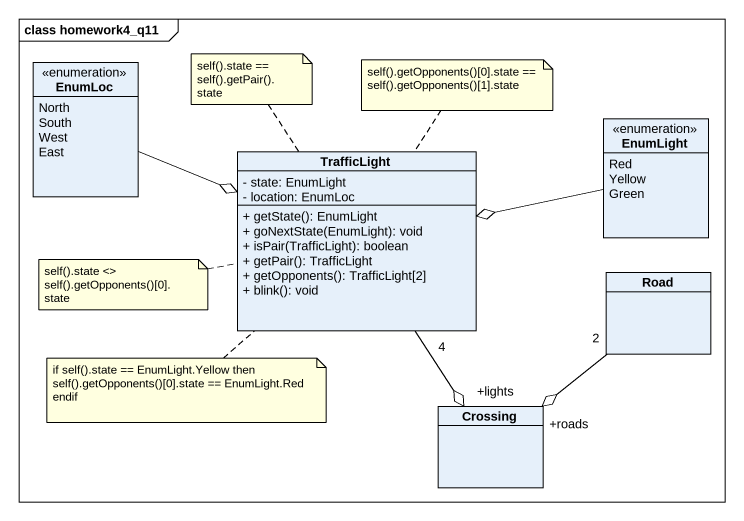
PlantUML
@startuml
mainframe class homework4_q11
hide circle
hide empty members
skinparam classAttributeIconSize 0
enum EnumLoc {
  North
  South
  West
  East
}
class TrafficLight {
  - state: EnumLight
  - location: EnumLoc
  + getState(): EnumLight
  + goNextState(EnumLight): void
  + isPair(TrafficLight): boolean
  + getPair(): TrafficLight
  + getOpponents(): TrafficLight[2]
  + blink(): void
}
enum EnumLight {
  Red
  Yellow
  Green
}
class Road
class Crossing
EnumLoc -right-o TrafficLight
TrafficLight "4" --o "+lights" Crossing
EnumLight -left-o TrafficLight
Road "2" --o "+roads" Crossing
note top of TrafficLight : self().state == self().getPair().state
note top of TrafficLight : self().getOpponents()[0].state == self().getOpponents()[1].state
note left of TrafficLight : self().state <> self().getOpponents()[0].state
note bottom of TrafficLight
  if self().state == EnumLight.Yellow then
  self().getOpponents()[0].state == EnumLight.Red
  endif
end note
@enduml
